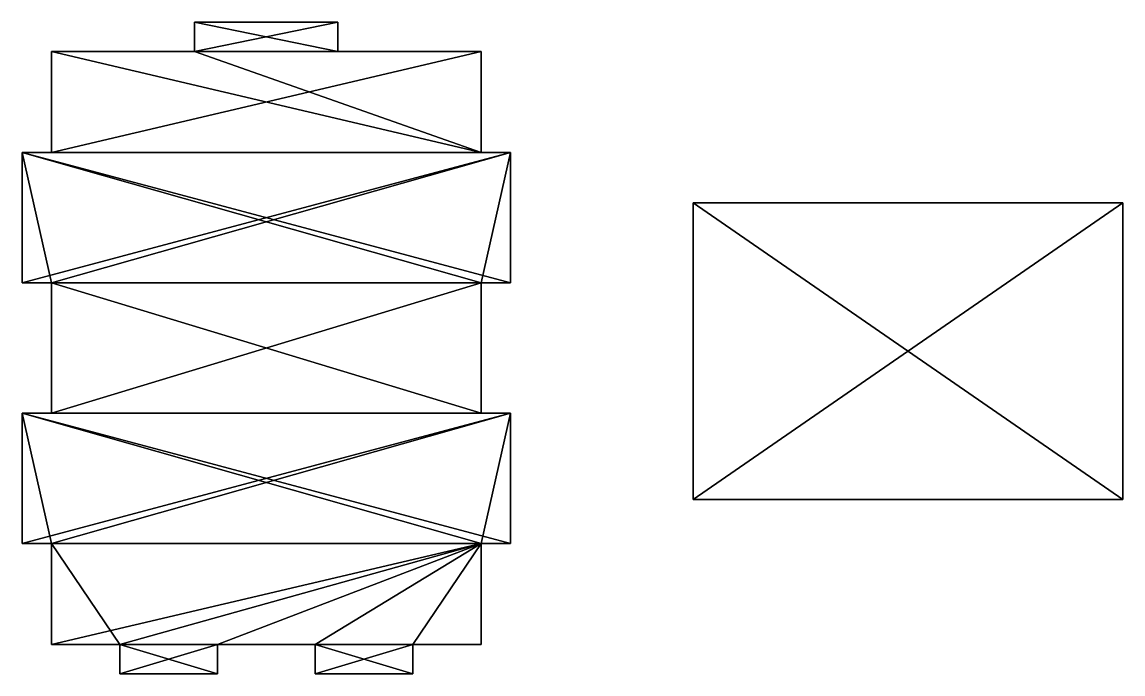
# Model space of a CAD drawing. Extents: x 0 to 733, y -1 to 392.
# Drawn here: x 395 to 733, y -0.6 to 199.4 of the extents above; entities that cross this region are included whole.
import ezdxf

# ---------------------------------------------------------------- set-up
doc = ezdxf.new("R2010")
doc.units = 0
doc.header["$LTSCALE"] = 25.4
doc.layers.get('0').update_dxf_attribs({"linetype": 'CONTINUOUS'})

# ---------------------------------------------------------------- blocks, each defined once
blk = doc.blocks.new('GROUP_2')
at = {"color": 0}
for p, q in [((0, -60.68, -21.76), (0, -51.68, -21.76)), ((9, -51.68, -21.76), (0, -51.68, -21.76)), ((9, -51.68, 98.24), (0, -51.68, 98.24)), ((0, -60.68, 98.24), (0, -51.68, 98.24)), ((0, -60.68, 18.24), (0, -51.68, 18.24)), ((0, -51.68, -21.76), (0, -51.68, 18.24)), ((0, -60.68, -21.76), (0, -51.68, -21.76)), ((0, -60.68, 58.24), (0, -51.68, 58.24)), ((0, -51.68, 58.24), (9, -51.68, 58.24)), ((0, -60.68, 98.24), (0, -51.68, 98.24)), ((0, -51.68, 58.24), (0, -51.68, 98.24)), ((0, -60.68, 58.24), (0, -51.68, 58.24)), ((9, -51.68, -21.76), (0, -51.68, -21.76)), ((0, -51.68, -21.76), (0, -51.68, 18.24)), ((9, -51.68, 18.24), (0, -51.68, 18.24)), ((0, -51.68, 58.24), (9, -51.68, 58.24)), ((0, -51.68, 58.24), (0, -51.68, 98.24)), ((9, -51.68, 98.24), (0, -51.68, 98.24)), ((9, -51.68, 18.24), (0, -51.68, 18.24)), ((0, -60.68, 18.24), (0, -51.68, 18.24)), ((9, -60.68, -21.76), (9, -51.68, -21.76)), ((9, -60.68, 98.24), (9, -51.68, 98.24)), ((9, -60.68, 58.24), (9, -51.68, 58.24)), ((53, -51.68, 129.24), (9, -51.68, 129.24)), ((9, -60.68, 129.24), (9, -51.68, 129.24)), ((9, -60.68, -21.76), (9, -51.68, -21.76)), ((9, -51.68, -52.76), (9, -51.68, -21.76)), ((9, -60.68, -52.76), (9, -51.68, -52.76)), ((9, -60.68, 58.24), (9, -51.68, 58.24)), ((9, -51.68, 58.24), (9, -51.68, 18.24)), ((9, -60.68, 18.24), (9, -51.68, 18.24)), ((9, -51.68, -52.76), (30, -51.68, -52.76)), ((9, -51.68, -52.76), (9, -51.68, -21.76)), ((9, -51.68, 58.24), (9, -51.68, 18.24)), ((9, -51.68, 129.24), (9, -51.68, 98.24)), ((53, -51.68, 129.24), (9, -51.68, 129.24)), ((9, -60.68, -52.76), (9, -51.68, -52.76)), ((9, -51.68, -52.76), (30, -51.68, -52.76)), ((9, -60.68, 129.24), (9, -51.68, 129.24)), ((9, -51.68, 129.24), (9, -51.68, 98.24)), ((9, -60.68, 98.24), (9, -51.68, 98.24)), ((9, -60.68, 18.24), (9, -51.68, 18.24)), ((30, -60.68, -52.76), (30, -51.68, -52.76)), ((30, -51.68, -52.76), (30, -51.68, -61.76)), ((30, -60.68, -61.76), (30, -51.68, -61.76)), ((30, -60.68, -61.76), (30, -51.68, -61.76)), ((30, -51.68, -61.76), (60, -51.68, -61.76)), ((30, -51.68, -61.76), (60, -51.68, -61.76)), ((30, -51.68, -52.76), (30, -51.68, -61.76)), ((30, -60.68, -52.76), (30, -51.68, -52.76)), ((53, -60.68, 129.24), (53, -51.68, 129.24)), ((53, -51.68, 138.24), (53, -51.68, 129.24)), ((53, -51.68, 138.24), (97, -51.68, 138.24)), ((53, -51.68, 138.24), (97, -51.68, 138.24)), ((53, -60.68, 138.24), (53, -51.68, 138.24)), ((53, -60.68, 138.24), (53, -51.68, 138.24)), ((53, -51.68, 138.24), (53, -51.68, 129.24)), ((53, -60.68, 129.24), (53, -51.68, 129.24)), ((60, -60.68, -61.76), (60, -51.68, -61.76)), ((60, -51.68, -61.76), (60, -51.68, -52.76)), ((60, -60.68, -52.76), (60, -51.68, -52.76)), ((60, -60.68, -61.76), (60, -51.68, -61.76)), ((90, -51.68, -52.76), (60, -51.68, -52.76)), ((60, -51.68, -61.76), (60, -51.68, -52.76)), ((60, -60.68, -52.76), (60, -51.68, -52.76)), ((90, -51.68, -52.76), (60, -51.68, -52.76)), ((90, -60.68, -52.76), (90, -51.68, -52.76)), ((90, -51.68, -61.76), (90, -51.68, -52.76)), ((90, -60.68, -61.76), (90, -51.68, -61.76)), ((90, -51.68, -61.76), (120, -51.68, -61.76)), ((90, -60.68, -61.76), (90, -51.68, -61.76)), ((90, -51.68, -61.76), (120, -51.68, -61.76)), ((90, -51.68, -61.76), (90, -51.68, -52.76)), ((90, -60.68, -52.76), (90, -51.68, -52.76)), ((97, -60.68, 129.24), (97, -51.68, 129.24)), ((97, -51.68, 138.24), (97, -51.68, 129.24)), ((97, -60.68, 138.24), (97, -51.68, 138.24)), ((97, -51.68, 129.24), (141, -51.68, 129.24)), ((97, -60.68, 129.24), (97, -51.68, 129.24)), ((97, -51.68, 138.24), (97, -51.68, 129.24)), ((97, -51.68, 129.24), (141, -51.68, 129.24)), ((97, -60.68, 138.24), (97, -51.68, 138.24)), ((120, -60.68, -61.76), (120, -51.68, -61.76)), ((120, -51.68, -52.76), (141, -51.68, -52.76)), ((120, -51.68, -61.76), (120, -51.68, -52.76)), ((120, -60.68, -52.76), (120, -51.68, -52.76)), ((120, -51.68, -52.76), (141, -51.68, -52.76)), ((120, -60.68, -61.76), (120, -51.68, -61.76)), ((120, -51.68, -61.76), (120, -51.68, -52.76)), ((120, -60.68, -52.76), (120, -51.68, -52.76)), ((141, -60.68, 129.24), (141, -51.68, 129.24)), ((141, -51.68, 98.24), (141, -51.68, 129.24)), ((141, -60.68, 129.24), (141, -51.68, 129.24)), ((141, -60.68, 98.24), (141, -51.68, 98.24)), ((150, -51.68, 98.24), (141, -51.68, 98.24)), ((141, -60.68, 98.24), (141, -51.68, 98.24)), ((141, -60.68, -52.76), (141, -51.68, -52.76)), ((141, -51.68, -21.76), (141, -51.68, -52.76)), ((141, -60.68, -21.76), (141, -51.68, -21.76)), ((150, -51.68, -21.76), (141, -51.68, -21.76)), ((141, -51.68, -21.76), (141, -51.68, -52.76)), ((141, -51.68, 98.24), (141, -51.68, 129.24)), ((150, -51.68, 98.24), (141, -51.68, 98.24)), ((141, -51.68, 58.24), (150, -51.68, 58.24)), ((141, -51.68, 18.24), (141, -51.68, 58.24)), ((150, -51.68, 18.24), (141, -51.68, 18.24)), ((141, -60.68, -52.76), (141, -51.68, -52.76)), ((150, -51.68, 18.24), (141, -51.68, 18.24)), ((141, -60.68, 18.24), (141, -51.68, 18.24)), ((141, -60.68, -21.76), (141, -51.68, -21.76)), ((150, -51.68, -21.76), (141, -51.68, -21.76)), ((141, -60.68, 58.24), (141, -51.68, 58.24)), ((141, -51.68, 58.24), (150, -51.68, 58.24)), ((141, -60.68, 18.24), (141, -51.68, 18.24)), ((141, -51.68, 18.24), (141, -51.68, 58.24)), ((141, -60.68, 58.24), (141, -51.68, 58.24)), ((150, -60.68, 58.24), (150, -51.68, 58.24)), ((150, -51.68, 58.24), (150, -51.68, 98.24)), ((150, -60.68, 98.24), (150, -51.68, 98.24)), ((150, -60.68, -21.76), (150, -51.68, -21.76)), ((150, -51.68, -21.76), (150, -51.68, 18.24)), ((150, -60.68, 18.24), (150, -51.68, 18.24)), ((150, -60.68, 98.24), (150, -51.68, 98.24)), ((150, -51.68, -21.76), (150, -51.68, 18.24)), ((150, -51.68, 58.24), (150, -51.68, 98.24)), ((150, -60.68, 18.24), (150, -51.68, 18.24)), ((150, -60.68, -21.76), (150, -51.68, -21.76)), ((150, -60.68, 58.24), (150, -51.68, 58.24)), ((9, -60.68, -21.76), (0, -60.68, -21.76)), ((9, -60.68, 98.24), (0, -60.68, 98.24)), ((0, -60.68, -21.76), (0, -60.68, 18.24)), ((0, -60.68, 58.24), (9, -60.68, 58.24)), ((0, -60.68, 58.24), (0, -60.68, 98.24)), ((9, -60.68, 98.24), (0, -60.68, 98.24)), ((0, -60.68, 58.24), (0, -60.68, 98.24)), ((0, -60.68, 58.24), (9, -60.68, 58.24)), ((9, -60.68, 18.24), (0, -60.68, 18.24)), ((0, -60.68, -21.76), (0, -60.68, 18.24)), ((9, -60.68, -21.76), (0, -60.68, -21.76)), ((9, -60.68, 18.24), (0, -60.68, 18.24)), ((53, -60.68, 129.24), (9, -60.68, 129.24)), ((9, -60.68, -52.76), (9, -60.68, -21.76)), ((9, -60.68, 58.24), (9, -60.68, 18.24)), ((53, -60.68, 129.24), (9, -60.68, 129.24)), ((9, -60.68, 129.24), (9, -60.68, 98.24)), ((9, -60.68, 58.24), (9, -60.68, 18.24)), ((9, -60.68, -52.76), (9, -60.68, -21.76)), ((9, -60.68, -52.76), (30, -60.68, -52.76)), ((9, -60.68, -52.76), (30, -60.68, -52.76)), ((9, -60.68, 129.24), (9, -60.68, 98.24)), ((30, -60.68, -52.76), (30, -60.68, -61.76)), ((30, -60.68, -61.76), (60, -60.68, -61.76)), ((30, -60.68, -52.76), (30, -60.68, -61.76)), ((30, -60.68, -61.76), (60, -60.68, -61.76)), ((53, -60.68, 138.24), (97, -60.68, 138.24)), ((53, -60.68, 138.24), (53, -60.68, 129.24)), ((53, -60.68, 138.24), (97, -60.68, 138.24)), ((53, -60.68, 138.24), (53, -60.68, 129.24)), ((60, -60.68, -61.76), (60, -60.68, -52.76)), ((60, -60.68, -61.76), (60, -60.68, -52.76)), ((90, -60.68, -52.76), (60, -60.68, -52.76)), ((90, -60.68, -52.76), (60, -60.68, -52.76)), ((90, -60.68, -61.76), (90, -60.68, -52.76)), ((90, -60.68, -61.76), (120, -60.68, -61.76)), ((90, -60.68, -61.76), (90, -60.68, -52.76)), ((90, -60.68, -61.76), (120, -60.68, -61.76)), ((97, -60.68, 138.24), (97, -60.68, 129.24)), ((97, -60.68, 129.24), (141, -60.68, 129.24)), ((97, -60.68, 129.24), (141, -60.68, 129.24)), ((97, -60.68, 138.24), (97, -60.68, 129.24)), ((120, -60.68, -61.76), (120, -60.68, -52.76)), ((120, -60.68, -52.76), (141, -60.68, -52.76)), ((120, -60.68, -52.76), (141, -60.68, -52.76)), ((120, -60.68, -61.76), (120, -60.68, -52.76)), ((141, -60.68, 98.24), (141, -60.68, 129.24)), ((150, -60.68, 98.24), (141, -60.68, 98.24)), ((141, -60.68, 98.24), (141, -60.68, 129.24)), ((141, -60.68, -21.76), (141, -60.68, -52.76)), ((150, -60.68, -21.76), (141, -60.68, -21.76)), ((150, -60.68, 18.24), (141, -60.68, 18.24)), ((141, -60.68, 18.24), (141, -60.68, 58.24)), ((141, -60.68, 58.24), (150, -60.68, 58.24)), ((150, -60.68, 98.24), (141, -60.68, 98.24)), ((141, -60.68, -21.76), (141, -60.68, -52.76)), ((150, -60.68, 18.24), (141, -60.68, 18.24)), ((150, -60.68, -21.76), (141, -60.68, -21.76)), ((141, -60.68, 58.24), (150, -60.68, 58.24)), ((141, -60.68, 18.24), (141, -60.68, 58.24)), ((150, -60.68, 58.24), (150, -60.68, 98.24)), ((150, -60.68, -21.76), (150, -60.68, 18.24)), ((150, -60.68, -21.76), (150, -60.68, 18.24)), ((150, -60.68, 58.24), (150, -60.68, 98.24))]:
    blk.add_line(p, q, dxfattribs=at)
mesh = blk.add_polyface(dxfattribs=at)
corners = [(9, -51.68, -21.76), (0, -60.68, -21.76), (0, -51.68, -21.76), (9, -60.68, -21.76)]
mesh.append_faces([[corners[k] for k in face] for face in [(0, 1, 2), (1, 0, 3)]], dxfattribs={"vtx0": -1, "color": 0})
mesh = blk.add_polyface(dxfattribs=at)
corners = [(9, -60.68, 98.24), (0, -51.68, 98.24), (0, -60.68, 98.24), (9, -51.68, 98.24)]
mesh.append_faces([[corners[k] for k in face] for face in [(0, 1, 2), (1, 0, 3)]], dxfattribs={"vtx0": -1, "color": 0})
mesh = blk.add_polyface(dxfattribs=at)
corners = [(0, -51.68, 18.24), (0, -60.68, -21.76), (0, -60.68, 18.24), (0, -51.68, -21.76)]
mesh.append_faces([[corners[k] for k in face] for face in [(0, 1, 2), (1, 0, 3)]], dxfattribs={"vtx0": -1, "color": 0})
mesh = blk.add_polyface(dxfattribs=at)
corners = [(9, -51.68, 58.24), (0, -60.68, 58.24), (0, -51.68, 58.24), (9, -60.68, 58.24)]
mesh.append_faces([[corners[k] for k in face] for face in [(0, 1, 2), (1, 0, 3)]], dxfattribs={"vtx0": -1, "color": 0})
mesh = blk.add_polyface(dxfattribs=at)
corners = [(0, -51.68, 98.24), (0, -60.68, 58.24), (0, -60.68, 98.24), (0, -51.68, 58.24)]
mesh.append_faces([[corners[k] for k in face] for face in [(0, 1, 2), (1, 0, 3)]], dxfattribs={"vtx0": -1, "color": 0})
mesh = blk.add_polyface(dxfattribs=at)
corners = [(9, -51.68, -21.76), (30, -51.68, -52.76), (9, -51.68, -52.76), (53, -51.68, 138.24), (97, -51.68, 129.24), (53, -51.68, 129.24), (97, -51.68, 138.24), (9, -51.68, 129.24), (141, -51.68, 98.24), (9, -51.68, 98.24), (141, -51.68, 129.24), (0, -51.68, 98.24), (9, -51.68, 58.24), (0, -51.68, 58.24), (141, -51.68, 58.24), (150, -51.68, 58.24), (150, -51.68, 98.24), (141, -51.68, 18.24), (9, -51.68, 18.24), (0, -51.68, 18.24), (0, -51.68, -21.76), (141, -51.68, -21.76), (150, -51.68, -21.76), (150, -51.68, 18.24), (60, -51.68, -61.76), (30, -51.68, -61.76), (60, -51.68, -52.76), (90, -51.68, -52.76), (120, -51.68, -52.76), (141, -51.68, -52.76), (120, -51.68, -61.76), (90, -51.68, -61.76)]
mesh.append_faces([[corners[k] for k in face] for face in [(0, 1, 2), (4, 3, 6), (11, 12, 13), (19, 0, 20), (1, 24, 25), (27, 30, 31)]], dxfattribs={"vtx0": -1, "color": 0})
mesh.append_faces([[corners[k] for k in face] for face in [(3, 4, 5), (7, 8, 9), (8, 5, 10), (10, 5, 4), (14, 11, 15), (15, 11, 16), (16, 9, 8), (12, 17, 18), (17, 12, 14), (21, 19, 22), (22, 19, 23), (23, 18, 17), (24, 1, 26), (26, 1, 27), (28, 1, 29), (29, 1, 21), (30, 27, 28)]], dxfattribs={"vtx0": -1, "vtx1": -1, "color": 0})
mesh.append_faces([[corners[k] for k in face] for face in [(12, 11, 14), (0, 19, 21), (27, 1, 28), (21, 1, 0)]], dxfattribs={"vtx0": -1, "vtx1": -1, "vtx2": -1, "color": 0})
mesh.append_faces([[corners[k] for k in face] for face in [(8, 7, 5), (16, 11, 9), (23, 19, 18)]], dxfattribs={"vtx0": -1, "vtx2": -1, "color": 0})
mesh = blk.add_polyface(dxfattribs=at)
corners = [(9, -60.68, 18.24), (0, -51.68, 18.24), (0, -60.68, 18.24), (9, -51.68, 18.24)]
mesh.append_faces([[corners[k] for k in face] for face in [(0, 1, 2), (1, 0, 3)]], dxfattribs={"vtx0": -1, "color": 0})
mesh = blk.add_polyface(dxfattribs=at)
corners = [(53, -60.68, 129.24), (9, -51.68, 129.24), (9, -60.68, 129.24), (53, -51.68, 129.24)]
mesh.append_faces([[corners[k] for k in face] for face in [(0, 1, 2), (1, 0, 3)]], dxfattribs={"vtx0": -1, "color": 0})
mesh = blk.add_polyface(dxfattribs=at)
corners = [(9, -51.68, -21.76), (9, -60.68, -52.76), (9, -60.68, -21.76), (9, -51.68, -52.76)]
mesh.append_faces([[corners[k] for k in face] for face in [(0, 1, 2), (1, 0, 3)]], dxfattribs={"vtx0": -1, "color": 0})
mesh = blk.add_polyface(dxfattribs=at)
corners = [(9, -51.68, 58.24), (9, -60.68, 18.24), (9, -60.68, 58.24), (9, -51.68, 18.24)]
mesh.append_faces([[corners[k] for k in face] for face in [(0, 1, 2), (1, 0, 3)]], dxfattribs={"vtx0": -1, "color": 0})
mesh = blk.add_polyface(dxfattribs=at)
corners = [(30, -51.68, -52.76), (9, -60.68, -52.76), (9, -51.68, -52.76), (30, -60.68, -52.76)]
mesh.append_faces([[corners[k] for k in face] for face in [(0, 1, 2), (1, 0, 3)]], dxfattribs={"vtx0": -1, "color": 0})
mesh = blk.add_polyface(dxfattribs=at)
corners = [(9, -51.68, 129.24), (9, -60.68, 98.24), (9, -60.68, 129.24), (9, -51.68, 98.24)]
mesh.append_faces([[corners[k] for k in face] for face in [(0, 1, 2), (1, 0, 3)]], dxfattribs={"vtx0": -1, "color": 0})
mesh = blk.add_polyface(dxfattribs=at)
corners = [(30, -51.68, -52.76), (30, -60.68, -61.76), (30, -60.68, -52.76), (30, -51.68, -61.76)]
mesh.append_faces([[corners[k] for k in face] for face in [(0, 1, 2), (1, 0, 3)]], dxfattribs={"vtx0": -1, "color": 0})
mesh = blk.add_polyface(dxfattribs=at)
corners = [(60, -51.68, -61.76), (30, -60.68, -61.76), (30, -51.68, -61.76), (60, -60.68, -61.76)]
mesh.append_faces([[corners[k] for k in face] for face in [(0, 1, 2), (1, 0, 3)]], dxfattribs={"vtx0": -1, "color": 0})
mesh = blk.add_polyface(dxfattribs=at)
corners = [(97, -60.68, 138.24), (53, -51.68, 138.24), (53, -60.68, 138.24), (97, -51.68, 138.24)]
mesh.append_faces([[corners[k] for k in face] for face in [(0, 1, 2), (1, 0, 3)]], dxfattribs={"vtx0": -1, "color": 0})
mesh = blk.add_polyface(dxfattribs=at)
corners = [(53, -51.68, 138.24), (53, -60.68, 129.24), (53, -60.68, 138.24), (53, -51.68, 129.24)]
mesh.append_faces([[corners[k] for k in face] for face in [(0, 1, 2), (1, 0, 3)]], dxfattribs={"vtx0": -1, "color": 0})
mesh = blk.add_polyface(dxfattribs=at)
corners = [(60, -51.68, -61.76), (60, -60.68, -52.76), (60, -60.68, -61.76), (60, -51.68, -52.76)]
mesh.append_faces([[corners[k] for k in face] for face in [(0, 1, 2), (1, 0, 3)]], dxfattribs={"vtx0": -1, "color": 0})
mesh = blk.add_polyface(dxfattribs=at)
corners = [(90, -51.68, -52.76), (60, -60.68, -52.76), (60, -51.68, -52.76), (90, -60.68, -52.76)]
mesh.append_faces([[corners[k] for k in face] for face in [(0, 1, 2), (1, 0, 3)]], dxfattribs={"vtx0": -1, "color": 0})
mesh = blk.add_polyface(dxfattribs=at)
corners = [(90, -51.68, -52.76), (90, -60.68, -61.76), (90, -60.68, -52.76), (90, -51.68, -61.76)]
mesh.append_faces([[corners[k] for k in face] for face in [(0, 1, 2), (1, 0, 3)]], dxfattribs={"vtx0": -1, "color": 0})
mesh = blk.add_polyface(dxfattribs=at)
corners = [(120, -51.68, -61.76), (90, -60.68, -61.76), (90, -51.68, -61.76), (120, -60.68, -61.76)]
mesh.append_faces([[corners[k] for k in face] for face in [(0, 1, 2), (1, 0, 3)]], dxfattribs={"vtx0": -1, "color": 0})
mesh = blk.add_polyface(dxfattribs=at)
corners = [(97, -51.68, 129.24), (97, -60.68, 138.24), (97, -60.68, 129.24), (97, -51.68, 138.24)]
mesh.append_faces([[corners[k] for k in face] for face in [(0, 1, 2), (1, 0, 3)]], dxfattribs={"vtx0": -1, "color": 0})
mesh = blk.add_polyface(dxfattribs=at)
corners = [(141, -60.68, 129.24), (97, -51.68, 129.24), (97, -60.68, 129.24), (141, -51.68, 129.24)]
mesh.append_faces([[corners[k] for k in face] for face in [(0, 1, 2), (1, 0, 3)]], dxfattribs={"vtx0": -1, "color": 0})
mesh = blk.add_polyface(dxfattribs=at)
corners = [(141, -51.68, -52.76), (120, -60.68, -52.76), (120, -51.68, -52.76), (141, -60.68, -52.76)]
mesh.append_faces([[corners[k] for k in face] for face in [(0, 1, 2), (1, 0, 3)]], dxfattribs={"vtx0": -1, "color": 0})
mesh = blk.add_polyface(dxfattribs=at)
corners = [(120, -51.68, -61.76), (120, -60.68, -52.76), (120, -60.68, -61.76), (120, -51.68, -52.76)]
mesh.append_faces([[corners[k] for k in face] for face in [(0, 1, 2), (1, 0, 3)]], dxfattribs={"vtx0": -1, "color": 0})
mesh = blk.add_polyface(dxfattribs=at)
corners = [(141, -51.68, 98.24), (141, -60.68, 129.24), (141, -60.68, 98.24), (141, -51.68, 129.24)]
mesh.append_faces([[corners[k] for k in face] for face in [(0, 1, 2), (1, 0, 3)]], dxfattribs={"vtx0": -1, "color": 0})
mesh = blk.add_polyface(dxfattribs=at)
corners = [(150, -60.68, 98.24), (141, -51.68, 98.24), (141, -60.68, 98.24), (150, -51.68, 98.24)]
mesh.append_faces([[corners[k] for k in face] for face in [(0, 1, 2), (1, 0, 3)]], dxfattribs={"vtx0": -1, "color": 0})
mesh = blk.add_polyface(dxfattribs=at)
corners = [(141, -60.68, -52.76), (141, -51.68, -21.76), (141, -60.68, -21.76), (141, -51.68, -52.76)]
mesh.append_faces([[corners[k] for k in face] for face in [(0, 1, 2), (1, 0, 3)]], dxfattribs={"vtx0": -1, "color": 0})
mesh = blk.add_polyface(dxfattribs=at)
corners = [(150, -60.68, 18.24), (141, -51.68, 18.24), (141, -60.68, 18.24), (150, -51.68, 18.24)]
mesh.append_faces([[corners[k] for k in face] for face in [(0, 1, 2), (1, 0, 3)]], dxfattribs={"vtx0": -1, "color": 0})
mesh = blk.add_polyface(dxfattribs=at)
corners = [(150, -51.68, -21.76), (141, -60.68, -21.76), (141, -51.68, -21.76), (150, -60.68, -21.76)]
mesh.append_faces([[corners[k] for k in face] for face in [(0, 1, 2), (1, 0, 3)]], dxfattribs={"vtx0": -1, "color": 0})
mesh = blk.add_polyface(dxfattribs=at)
corners = [(150, -51.68, 58.24), (141, -60.68, 58.24), (141, -51.68, 58.24), (150, -60.68, 58.24)]
mesh.append_faces([[corners[k] for k in face] for face in [(0, 1, 2), (1, 0, 3)]], dxfattribs={"vtx0": -1, "color": 0})
mesh = blk.add_polyface(dxfattribs=at)
corners = [(141, -51.68, 18.24), (141, -60.68, 58.24), (141, -60.68, 18.24), (141, -51.68, 58.24)]
mesh.append_faces([[corners[k] for k in face] for face in [(0, 1, 2), (1, 0, 3)]], dxfattribs={"vtx0": -1, "color": 0})
mesh = blk.add_polyface(dxfattribs=at)
corners = [(150, -60.68, 58.24), (150, -51.68, 98.24), (150, -60.68, 98.24), (150, -51.68, 58.24)]
mesh.append_faces([[corners[k] for k in face] for face in [(0, 1, 2), (1, 0, 3)]], dxfattribs={"vtx0": -1, "color": 0})
mesh = blk.add_polyface(dxfattribs=at)
corners = [(150, -60.68, -21.76), (150, -51.68, 18.24), (150, -60.68, 18.24), (150, -51.68, -21.76)]
mesh.append_faces([[corners[k] for k in face] for face in [(0, 1, 2), (1, 0, 3)]], dxfattribs={"vtx0": -1, "color": 0})
mesh = blk.add_polyface(dxfattribs=at)
corners = [(97, -60.68, 138.24), (53, -60.68, 129.24), (97, -60.68, 129.24), (53, -60.68, 138.24), (141, -60.68, 129.24), (9, -60.68, 98.24), (141, -60.68, 98.24), (9, -60.68, 129.24), (150, -60.68, 98.24), (141, -60.68, 58.24), (150, -60.68, 58.24), (9, -60.68, 58.24), (0, -60.68, 58.24), (0, -60.68, 98.24), (9, -60.68, 18.24), (141, -60.68, 18.24), (150, -60.68, 18.24), (141, -60.68, -21.76), (150, -60.68, -21.76), (9, -60.68, -21.76), (0, -60.68, -21.76), (0, -60.68, 18.24), (120, -60.68, -52.76), (141, -60.68, -52.76), (90, -60.68, -52.76), (60, -60.68, -52.76), (30, -60.68, -52.76), (9, -60.68, -52.76), (30, -60.68, -61.76), (60, -60.68, -61.76), (90, -60.68, -61.76), (120, -60.68, -61.76)]
mesh.append_faces([[corners[k] for k in face] for face in [(1, 0, 3), (8, 9, 10), (16, 17, 18), (17, 22, 23), (25, 28, 29), (22, 30, 31)]], dxfattribs={"vtx0": -1, "color": 0})
mesh.append_faces([[corners[k] for k in face] for face in [(0, 1, 2), (4, 5, 6), (5, 4, 7), (7, 2, 1), (11, 8, 12), (12, 8, 13), (13, 6, 5), (9, 14, 15), (14, 9, 11), (19, 16, 20), (20, 16, 21), (21, 15, 14), (24, 17, 25), (26, 17, 27), (27, 17, 19), (28, 25, 26), (30, 22, 24)]], dxfattribs={"vtx0": -1, "vtx1": -1, "color": 0})
mesh.append_faces([[corners[k] for k in face] for face in [(9, 8, 11), (17, 16, 19), (22, 17, 24), (25, 17, 26)]], dxfattribs={"vtx0": -1, "vtx1": -1, "vtx2": -1, "color": 0})
mesh.append_faces([[corners[k] for k in face] for face in [(7, 4, 2), (13, 8, 6), (21, 16, 15)]], dxfattribs={"vtx0": -1, "vtx2": -1, "color": 0})
blk = doc.blocks.new('GROUP_9')
at = {"color": 0}
for p, q in [((594, -23, -265), (594, 68, -265)), ((594, -23, -256), (594, 68, -256)), ((594, 68, -265), (594, 68, -256)), ((594, 68, -265), (726, 68, -265)), ((594, 68, -265), (594, 68, -256)), ((594, 68, -256), (726, 68, -256)), ((594, 68, -256), (726, 68, -256)), ((594, -23, -256), (594, 68, -256)), ((594, -23, -265), (594, 68, -265)), ((594, 68, -265), (726, 68, -265)), ((726, 68, -265), (726, -23, -265)), ((726, 68, -265), (726, 68, -256)), ((726, 68, -256), (726, -23, -256)), ((726, 68, -265), (726, 68, -256)), ((726, 68, -256), (726, -23, -256)), ((726, 68, -265), (726, -23, -265)), ((594, -23, -265), (594, -23, -256)), ((726, -23, -256), (594, -23, -256)), ((726, -23, -265), (594, -23, -265)), ((726, -23, -265), (594, -23, -265)), ((726, -23, -256), (594, -23, -256)), ((594, -23, -265), (594, -23, -256)), ((726, -23, -265), (726, -23, -256)), ((726, -23, -265), (726, -23, -256))]:
    blk.add_line(p, q, dxfattribs=at)
mesh = blk.add_polyface(dxfattribs=at)
corners = [(594, -23, -256), (594, 68, -265), (594, -23, -265), (594, 68, -256)]
mesh.append_faces([[corners[k] for k in face] for face in [(0, 1, 2), (1, 0, 3)]], dxfattribs={"vtx0": -1, "color": 0})
mesh = blk.add_polyface(dxfattribs=at)
corners = [(594, 68, -256), (726, 68, -265), (594, 68, -265), (726, 68, -256)]
mesh.append_faces([[corners[k] for k in face] for face in [(0, 1, 2), (1, 0, 3)]], dxfattribs={"vtx0": -1, "color": 0})
mesh = blk.add_polyface(dxfattribs=at)
corners = [(726, -23, -256), (594, 68, -256), (594, -23, -256), (726, 68, -256)]
mesh.append_faces([[corners[k] for k in face] for face in [(0, 1, 2), (1, 0, 3)]], dxfattribs={"vtx0": -1, "color": 0})
mesh = blk.add_polyface(dxfattribs=at)
corners = [(726, 68, -265), (594, -23, -265), (594, 68, -265), (726, -23, -265)]
mesh.append_faces([[corners[k] for k in face] for face in [(0, 1, 2), (1, 0, 3)]], dxfattribs={"vtx0": -1, "color": 0})
mesh = blk.add_polyface(dxfattribs=at)
corners = [(726, 68, -265), (726, -23, -256), (726, -23, -265), (726, 68, -256)]
mesh.append_faces([[corners[k] for k in face] for face in [(0, 1, 2), (1, 0, 3)]], dxfattribs={"vtx0": -1, "color": 0})
mesh = blk.add_polyface(dxfattribs=at)
corners = [(726, -23, -256), (594, -23, -265), (726, -23, -265), (594, -23, -256)]
mesh.append_faces([[corners[k] for k in face] for face in [(0, 1, 2), (1, 0, 3)]], dxfattribs={"vtx0": -1, "color": 0})

msp = doc.modelspace()

# ---------------------------------------------------------------- block references
at = {"color": 0, "extrusion": (0, 1, 1.66533e-16), "rotation": 180}
msp.add_blockref('GROUP_2', (-395, -51.68, 61.19), dxfattribs=at)
at = {"color": 0}
msp.add_blockref('GROUP_9', (7, 76, 265), dxfattribs=at)

doc.saveas('drawing.dxf')
